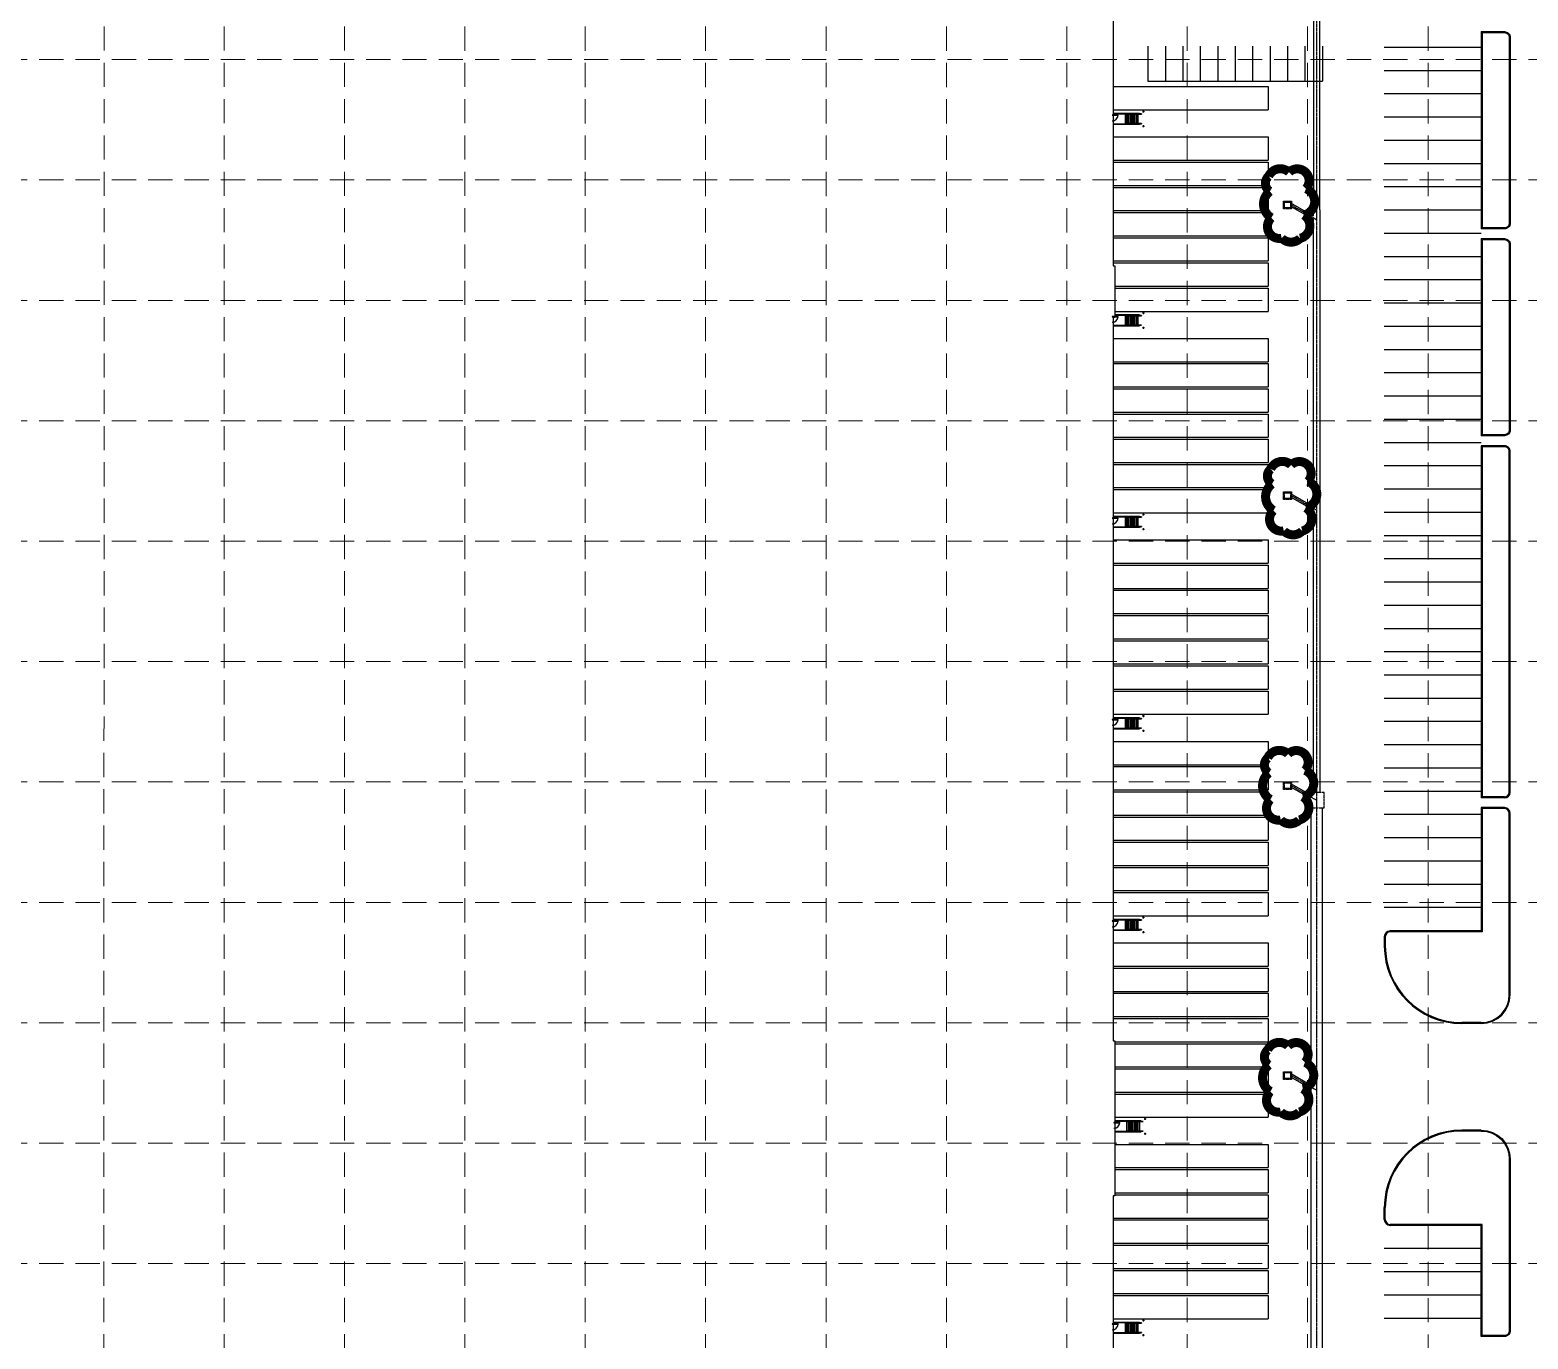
# Model space of a CAD drawing. Header units: inches. Extents: x 2412594 to 2415086, y 7034205 to 7038188.
# Drawn here: x 2413367 to 2414141, y 7035785 to 7036460 of the extents above; entities that cross this region are included whole.
import ezdxf

# ---------------------------------------------------------------- set-up
doc = ezdxf.new("R2010")
doc.units = ezdxf.units.IN
doc.header["$MEASUREMENT"] = 0
for name, pattern in [('2752-06.112 Base Storm$0$CNTRLN', [1.125, 0.75, -0.125, 0.125, -0.125]), ('2752-06.112 Base Storm$0$DITCH', [1.45, 1.1, -0.05, 0.05, -0.05, 0.05, -0.05, 0.05, -0.05]), ('HIDDEN', [0.375, 0.25, -0.125])]:
    doc.linetypes.add(name, pattern=pattern)
for name, color, linetype in [('2752-06.112 Base Storm$0$P-STORM', 11, 'Continuous'), ('GRID', 254, 'HIDDEN'), ('LEGEND', 7, 'Continuous'), ('P-BLDG', 7, 'Continuous'), ('P-PVMT', 3, 'Continuous'), ('P-STRIPE', 10, 'Continuous'), ('STORM', 5, '2752-06.112 Base Storm$0$CNTRLN')]:
    doc.layers.add(name, color=color, linetype=linetype)

msp = doc.modelspace()

# ---------------------------------------------------------------- linework, layer by layer
at = {"layer": '2752-06.112 Base Storm$0$P-STORM', "color": 5}
for p, q in [((2414029.93, 7036520.02), (2414029.93, 7036367.52)), ((2414032.93, 7036525.02), (2414032.93, 7036367.52)), ((2414017.94, 7036371.17), (2414029.68, 7036364.39)), ((2414017.94, 7036369.44), (2414029.68, 7036362.66)), ((2414029.68, 7036367.52), (2414029.68, 7036364.39)), ((2414029.93, 7036367.52), (2414029.68, 7036367.52)), ((2414033.18, 7036367.52), (2414032.93, 7036367.52)), ((2414033.18, 7036367.52), (2414033.18, 7036066.84)), ((2414029.68, 7036362.66), (2414029.68, 7036214.39)), ((2414017.94, 7036221.17), (2414029.68, 7036214.39)), ((2414017.94, 7036219.44), (2414029.68, 7036212.66)), ((2414029.68, 7036212.66), (2414029.68, 7036066.84)), ((2414017.94, 7036071.5), (2414027.43, 7036066.02)), ((2414017.94, 7036069.77), (2414027.43, 7036064.29)), ((2414028.43, 7036058.84), (2414028.43, 7034956.57)), ((2414034.43, 7036058.84), (2414034.43, 7034956.57)), ((2414017.94, 7035921.83), (2414028.43, 7035915.77)), ((2414017.94, 7035920.1), (2414028.43, 7035914.04))]:
    msp.add_line(p, q, dxfattribs=at)
at = {"layer": 'GRID', "color": 252, "linetype": 'HIDDEN', "lineweight": 0, "ltscale": 50}
for p, q in [((2413405.42, 7034518.45), (2413405.8, 7038120.48)), ((2413467.54, 7034518.45), (2413467.54, 7038123.05)), ((2413529.69, 7034518.44), (2413529.69, 7038123.05)), ((2413591.83, 7034518.43), (2413591.83, 7038123.05)), ((2413653.98, 7034518.42), (2413653.98, 7038123.05)), ((2413716.13, 7034518.41), (2413716.13, 7038123.05)), ((2413778.27, 7034518.4), (2413778.27, 7038123.05)), ((2413840.42, 7034518.39), (2413840.42, 7038123.05)), ((2413902.57, 7034518.38), (2413902.57, 7038123.05)), ((2413964.71, 7034518.37), (2413964.71, 7038123.05)), ((2414026.86, 7034518.36), (2414026.86, 7038123.05)), ((2414089.01, 7034518.35), (2414089.01, 7038123.05)), ((2412659.63, 7036445.1), (2415021.2, 7036445.1)), ((2412659.63, 7036382.95), (2415021.2, 7036382.95)), ((2412659.63, 7036320.8), (2415021.2, 7036320.8)), ((2412659.63, 7036258.66), (2415021.2, 7036258.66)), ((2412659.63, 7036196.51), (2415021.2, 7036196.51)), ((2412659.63, 7036134.36), (2415021.2, 7036134.36)), ((2412659.63, 7036072.22), (2415021.2, 7036072.22)), ((2412659.63, 7036010.07), (2415021.2, 7036010.07)), ((2412659.63, 7035947.92), (2415021.2, 7035947.92)), ((2412659.63, 7035885.78), (2415021.2, 7035885.78)), ((2412659.63, 7035823.63), (2415021.2, 7035823.63))]:
    msp.add_line(p, q, dxfattribs=at)
at = {"layer": 'LEGEND', "color": 170, "ltscale": 100, "const_width": 4.66}
for points in [[(2414008.15, 7036363.43, 0.520567), (2414008.15, 7036363.43, 0.765195), (2414013.46, 7036352.88, 0.417879), (2414023.01, 7036352.82, 0.6649), (2414024.85, 7036364.87, 0.744833), (2414025.99, 7036378.46, 0.975642), (2414017.24, 7036386.93, 0.520567), (2414006.71, 7036384.82, 0.520567), (2414007.41, 7036377.09, 0.540264), (2414008.15, 7036363.43)], [(2414009.22, 7036212.36, 0.520567), (2414009.22, 7036212.36, 0.765195), (2414014.53, 7036201.81, 0.417879), (2414024.08, 7036201.74, 0.6649), (2414025.92, 7036213.8, 0.744833), (2414027.06, 7036227.39, 0.975642), (2414018.32, 7036235.86, 0.520567), (2414007.78, 7036233.75, 0.520567), (2414008.48, 7036226.02, 0.540264), (2414009.22, 7036212.36)], [(2414007.65, 7036063.19, 0.520567), (2414007.65, 7036063.19, 0.765195), (2414012.96, 7036052.64, 0.417879), (2414022.51, 7036052.58, 0.6649), (2414024.35, 7036064.63, 0.744833), (2414025.49, 7036078.22, 0.975642), (2414016.75, 7036086.69, 0.520567), (2414006.21, 7036084.58, 0.520567), (2414006.91, 7036076.85, 0.540264), (2414007.65, 7036063.19)], [(2414007.65, 7035912.46, 0.520567), (2414007.65, 7035912.46, 0.765195), (2414012.96, 7035901.91, 0.417879), (2414022.51, 7035901.84, 0.6649), (2414024.35, 7035913.9, 0.744833), (2414025.49, 7035927.49, 0.975642), (2414016.75, 7035935.96, 0.520567), (2414006.21, 7035933.85, 0.520567), (2414006.91, 7035926.12, 0.540264), (2414007.65, 7035912.46)]]:
    msp.add_lwpolyline(points, format="xyb", close=True, dxfattribs=at)
at = {"layer": 'P-BLDG', "color": 7, "linetype": 'Continuous', "lineweight": 30}
for p, q in [((2413940.11, 7036417.26), (2413926.44, 7036417.26)), ((2413940.11, 7036417.13), (2413926.44, 7036417.13)), ((2413940.11, 7036411.8), (2413926.44, 7036411.8)), ((2413940.11, 7036411.67), (2413926.44, 7036411.67)), ((2413941.11, 7036417.01), (2413932.44, 7036417.01)), ((2413932.44, 7036417.01), (2413932.44, 7036416.88)), ((2413941.11, 7036416.88), (2413932.44, 7036416.88)), ((2413941.11, 7036412.05), (2413932.44, 7036412.05)), ((2413932.44, 7036411.92), (2413932.44, 7036412.05)), ((2413941.11, 7036411.92), (2413932.44, 7036411.92)), ((2413932.78, 7036417.01), (2413932.78, 7036417.13)), ((2413932.78, 7036412.05), (2413932.78, 7036416.88)), ((2413932.78, 7036411.8), (2413932.78, 7036411.92)), ((2413933.69, 7036417.01), (2413933.69, 7036417.13)), ((2413933.69, 7036412.05), (2413933.69, 7036416.88)), ((2413933.69, 7036411.8), (2413933.69, 7036411.92)), ((2413934.61, 7036417.01), (2413934.61, 7036417.13)), ((2413934.61, 7036412.05), (2413934.61, 7036416.88)), ((2413934.61, 7036411.8), (2413934.61, 7036411.92)), ((2413935.53, 7036417.01), (2413935.53, 7036417.13)), ((2413935.53, 7036412.05), (2413935.53, 7036416.88)), ((2413935.53, 7036411.8), (2413935.53, 7036411.92)), ((2413936.44, 7036417.01), (2413936.44, 7036417.13)), ((2413936.44, 7036412.05), (2413936.44, 7036416.88)), ((2413936.44, 7036411.8), (2413936.44, 7036411.92)), ((2413937.36, 7036417.01), (2413937.36, 7036417.13)), ((2413937.36, 7036412.05), (2413937.36, 7036416.88)), ((2413937.36, 7036411.8), (2413937.36, 7036411.92)), ((2413938.28, 7036417.01), (2413938.28, 7036417.13)), ((2413938.28, 7036412.05), (2413938.28, 7036416.88)), ((2413938.28, 7036411.8), (2413938.28, 7036411.92)), ((2413939.19, 7036417.01), (2413939.19, 7036417.13)), ((2413939.19, 7036412.05), (2413939.19, 7036416.88)), ((2413939.19, 7036411.8), (2413939.19, 7036411.92)), ((2413940.11, 7036417.13), (2413940.11, 7036417.26)), ((2413940.11, 7036411.67), (2413940.11, 7036411.8)), ((2413941.11, 7036417.01), (2413941.11, 7036416.88)), ((2413941.11, 7036411.92), (2413941.11, 7036412.05)), ((2413940.11, 7036313.26), (2413927.27, 7036313.26)), ((2413940.11, 7036313.13), (2413927.27, 7036313.13)), ((2413941.11, 7036313.01), (2413932.44, 7036313.01)), ((2413932.44, 7036313.01), (2413932.44, 7036312.88)), ((2413941.11, 7036312.88), (2413932.44, 7036312.88)), ((2413932.78, 7036313.01), (2413932.78, 7036313.13)), ((2413932.78, 7036308.05), (2413932.78, 7036312.88)), ((2413933.69, 7036313.01), (2413933.69, 7036313.13)), ((2413933.69, 7036308.05), (2413933.69, 7036312.88)), ((2413934.61, 7036313.01), (2413934.61, 7036313.13)), ((2413934.61, 7036308.05), (2413934.61, 7036312.88)), ((2413935.53, 7036313.01), (2413935.53, 7036313.13)), ((2413935.53, 7036308.05), (2413935.53, 7036312.88)), ((2413936.44, 7036313.01), (2413936.44, 7036313.13)), ((2413936.44, 7036308.05), (2413936.44, 7036312.88)), ((2413937.36, 7036313.01), (2413937.36, 7036313.13)), ((2413937.36, 7036308.05), (2413937.36, 7036312.88)), ((2413938.28, 7036313.01), (2413938.28, 7036313.13)), ((2413938.28, 7036308.05), (2413938.28, 7036312.88)), ((2413939.19, 7036313.01), (2413939.19, 7036313.13)), ((2413939.19, 7036308.05), (2413939.19, 7036312.88)), ((2413940.11, 7036313.13), (2413940.11, 7036313.26)), ((2413941.11, 7036313.01), (2413941.11, 7036312.88)), ((2413940.11, 7036307.8), (2413926.44, 7036307.8)), ((2413940.11, 7036307.67), (2413926.44, 7036307.67)), ((2413941.11, 7036308.05), (2413932.44, 7036308.05)), ((2413932.44, 7036307.92), (2413932.44, 7036308.05)), ((2413941.11, 7036307.92), (2413932.44, 7036307.92)), ((2413932.78, 7036307.8), (2413932.78, 7036307.92)), ((2413933.69, 7036307.8), (2413933.69, 7036307.92)), ((2413934.61, 7036307.8), (2413934.61, 7036307.92)), ((2413935.53, 7036307.8), (2413935.53, 7036307.92)), ((2413936.44, 7036307.8), (2413936.44, 7036307.92)), ((2413937.36, 7036307.8), (2413937.36, 7036307.92)), ((2413938.28, 7036307.8), (2413938.28, 7036307.92)), ((2413939.19, 7036307.8), (2413939.19, 7036307.92)), ((2413940.11, 7036307.67), (2413940.11, 7036307.8)), ((2413941.11, 7036307.92), (2413941.11, 7036308.05)), ((2413940.11, 7036209.26), (2413926.44, 7036209.26)), ((2413940.11, 7036209.13), (2413926.44, 7036209.13)), ((2413941.11, 7036209.01), (2413932.44, 7036209.01)), ((2413932.44, 7036209.01), (2413932.44, 7036208.88)), ((2413941.11, 7036208.88), (2413932.44, 7036208.88)), ((2413932.78, 7036209.01), (2413932.78, 7036209.13)), ((2413932.78, 7036204.05), (2413932.78, 7036208.88)), ((2413933.69, 7036209.01), (2413933.69, 7036209.13)), ((2413933.69, 7036204.05), (2413933.69, 7036208.88)), ((2413934.61, 7036209.01), (2413934.61, 7036209.13)), ((2413934.61, 7036204.05), (2413934.61, 7036208.88)), ((2413935.53, 7036209.01), (2413935.53, 7036209.13)), ((2413935.53, 7036204.05), (2413935.53, 7036208.88)), ((2413936.44, 7036209.01), (2413936.44, 7036209.13)), ((2413936.44, 7036204.05), (2413936.44, 7036208.88)), ((2413937.36, 7036209.01), (2413937.36, 7036209.13)), ((2413937.36, 7036204.05), (2413937.36, 7036208.88)), ((2413938.28, 7036209.01), (2413938.28, 7036209.13)), ((2413938.28, 7036204.05), (2413938.28, 7036208.88)), ((2413939.19, 7036209.01), (2413939.19, 7036209.13)), ((2413939.19, 7036204.05), (2413939.19, 7036208.88)), ((2413940.11, 7036209.13), (2413940.11, 7036209.26)), ((2413941.11, 7036209.01), (2413941.11, 7036208.88)), ((2413940.11, 7036203.8), (2413926.44, 7036203.8)), ((2413940.11, 7036203.67), (2413926.44, 7036203.67)), ((2413941.11, 7036204.05), (2413932.44, 7036204.05)), ((2413932.44, 7036203.92), (2413932.44, 7036204.05)), ((2413941.11, 7036203.92), (2413932.44, 7036203.92)), ((2413932.78, 7036203.8), (2413932.78, 7036203.92)), ((2413933.69, 7036203.8), (2413933.69, 7036203.92)), ((2413934.61, 7036203.8), (2413934.61, 7036203.92)), ((2413935.53, 7036203.8), (2413935.53, 7036203.92)), ((2413936.44, 7036203.8), (2413936.44, 7036203.92)), ((2413937.36, 7036203.8), (2413937.36, 7036203.92)), ((2413938.28, 7036203.8), (2413938.28, 7036203.92)), ((2413939.19, 7036203.8), (2413939.19, 7036203.92)), ((2413940.11, 7036203.67), (2413940.11, 7036203.8)), ((2413941.11, 7036203.92), (2413941.11, 7036204.05)), ((2413940.11, 7036105.26), (2413926.44, 7036105.26)), ((2413940.11, 7036105.13), (2413926.44, 7036105.13)), ((2413941.11, 7036105.01), (2413932.44, 7036105.01)), ((2413932.44, 7036105.01), (2413932.44, 7036104.88)), ((2413941.11, 7036104.88), (2413932.44, 7036104.88)), ((2413932.78, 7036105.01), (2413932.78, 7036105.13)), ((2413932.78, 7036100.05), (2413932.78, 7036104.88)), ((2413933.69, 7036105.01), (2413933.69, 7036105.13)), ((2413933.69, 7036100.05), (2413933.69, 7036104.88)), ((2413934.61, 7036105.01), (2413934.61, 7036105.13)), ((2413934.61, 7036100.05), (2413934.61, 7036104.88)), ((2413935.53, 7036105.01), (2413935.53, 7036105.13)), ((2413935.53, 7036100.05), (2413935.53, 7036104.88)), ((2413936.44, 7036105.01), (2413936.44, 7036105.13)), ((2413936.44, 7036100.05), (2413936.44, 7036104.88)), ((2413937.36, 7036105.01), (2413937.36, 7036105.13)), ((2413937.36, 7036100.05), (2413937.36, 7036104.88)), ((2413938.28, 7036105.01), (2413938.28, 7036105.13)), ((2413938.28, 7036100.05), (2413938.28, 7036104.88)), ((2413939.19, 7036105.01), (2413939.19, 7036105.13)), ((2413939.19, 7036100.05), (2413939.19, 7036104.88)), ((2413940.11, 7036105.13), (2413940.11, 7036105.26)), ((2413941.11, 7036105.01), (2413941.11, 7036104.88)), ((2413940.11, 7036099.8), (2413926.44, 7036099.8)), ((2413940.11, 7036099.67), (2413926.44, 7036099.67)), ((2413941.11, 7036100.05), (2413932.44, 7036100.05)), ((2413932.44, 7036099.92), (2413932.44, 7036100.05)), ((2413941.11, 7036099.92), (2413932.44, 7036099.92)), ((2413932.78, 7036099.8), (2413932.78, 7036099.92)), ((2413933.69, 7036099.8), (2413933.69, 7036099.92)), ((2413934.61, 7036099.8), (2413934.61, 7036099.92)), ((2413935.53, 7036099.8), (2413935.53, 7036099.92)), ((2413936.44, 7036099.8), (2413936.44, 7036099.92)), ((2413937.36, 7036099.8), (2413937.36, 7036099.92)), ((2413938.28, 7036099.8), (2413938.28, 7036099.92)), ((2413939.19, 7036099.8), (2413939.19, 7036099.92)), ((2413940.11, 7036099.67), (2413940.11, 7036099.8)), ((2413941.11, 7036099.92), (2413941.11, 7036100.05)), ((2413940.11, 7036001.26), (2413926.44, 7036001.26)), ((2413940.11, 7036001.13), (2413926.44, 7036001.13)), ((2413941.11, 7036001.01), (2413932.44, 7036001.01)), ((2413932.44, 7036001.01), (2413932.44, 7036000.88)), ((2413941.11, 7036000.88), (2413932.44, 7036000.88)), ((2413932.78, 7036001.01), (2413932.78, 7036001.13)), ((2413932.78, 7035996.05), (2413932.78, 7036000.88)), ((2413933.69, 7036001.01), (2413933.69, 7036001.13)), ((2413933.69, 7035996.05), (2413933.69, 7036000.88)), ((2413934.61, 7036001.01), (2413934.61, 7036001.13)), ((2413934.61, 7035996.05), (2413934.61, 7036000.88)), ((2413935.53, 7036001.01), (2413935.53, 7036001.13)), ((2413935.53, 7035996.05), (2413935.53, 7036000.88)), ((2413936.44, 7036001.01), (2413936.44, 7036001.13)), ((2413936.44, 7035996.05), (2413936.44, 7036000.88)), ((2413937.36, 7036001.01), (2413937.36, 7036001.13)), ((2413937.36, 7035996.05), (2413937.36, 7036000.88)), ((2413938.28, 7036001.01), (2413938.28, 7036001.13)), ((2413938.28, 7035996.05), (2413938.28, 7036000.88)), ((2413939.19, 7036001.01), (2413939.19, 7036001.13)), ((2413939.19, 7035996.05), (2413939.19, 7036000.88)), ((2413940.11, 7036001.13), (2413940.11, 7036001.26)), ((2413941.11, 7036001.01), (2413941.11, 7036000.88)), ((2413940.11, 7035995.8), (2413926.44, 7035995.8)), ((2413940.11, 7035995.67), (2413926.44, 7035995.67)), ((2413941.11, 7035996.05), (2413932.44, 7035996.05)), ((2413932.44, 7035995.92), (2413932.44, 7035996.05)), ((2413941.11, 7035995.92), (2413932.44, 7035995.92)), ((2413932.78, 7035995.8), (2413932.78, 7035995.92)), ((2413933.69, 7035995.8), (2413933.69, 7035995.92)), ((2413934.61, 7035995.8), (2413934.61, 7035995.92)), ((2413935.53, 7035995.8), (2413935.53, 7035995.92)), ((2413936.44, 7035995.8), (2413936.44, 7035995.92)), ((2413937.36, 7035995.8), (2413937.36, 7035995.92)), ((2413938.28, 7035995.8), (2413938.28, 7035995.92)), ((2413939.19, 7035995.8), (2413939.19, 7035995.92)), ((2413940.11, 7035995.67), (2413940.11, 7035995.8)), ((2413941.11, 7035995.92), (2413941.11, 7035996.05)), ((2413940.94, 7035897.26), (2413927.27, 7035897.26)), ((2413940.94, 7035897.13), (2413927.27, 7035897.13)), ((2413940.94, 7035891.8), (2413927.27, 7035891.8)), ((2413940.94, 7035891.67), (2413927.27, 7035891.67)), ((2413941.94, 7035897.01), (2413933.28, 7035897.01)), ((2413933.28, 7035897.01), (2413933.28, 7035896.88)), ((2413941.94, 7035896.88), (2413933.28, 7035896.88)), ((2413941.94, 7035892.05), (2413933.28, 7035892.05)), ((2413933.28, 7035891.92), (2413933.28, 7035892.05)), ((2413941.94, 7035891.92), (2413933.28, 7035891.92)), ((2413933.61, 7035897.01), (2413933.61, 7035897.13)), ((2413933.61, 7035892.05), (2413933.61, 7035896.88)), ((2413933.61, 7035891.8), (2413933.61, 7035891.92)), ((2413934.53, 7035897.01), (2413934.53, 7035897.13)), ((2413934.53, 7035892.05), (2413934.53, 7035896.88)), ((2413934.53, 7035891.8), (2413934.53, 7035891.92)), ((2413935.44, 7035897.01), (2413935.44, 7035897.13)), ((2413935.44, 7035892.05), (2413935.44, 7035896.88)), ((2413935.44, 7035891.8), (2413935.44, 7035891.92)), ((2413936.36, 7035897.01), (2413936.36, 7035897.13)), ((2413936.36, 7035892.05), (2413936.36, 7035896.88)), ((2413936.36, 7035891.8), (2413936.36, 7035891.92)), ((2413937.28, 7035897.01), (2413937.28, 7035897.13)), ((2413937.28, 7035892.05), (2413937.28, 7035896.88)), ((2413937.28, 7035891.8), (2413937.28, 7035891.92)), ((2413938.19, 7035897.01), (2413938.19, 7035897.13)), ((2413938.19, 7035892.05), (2413938.19, 7035896.88)), ((2413938.19, 7035891.8), (2413938.19, 7035891.92)), ((2413939.11, 7035897.01), (2413939.11, 7035897.13)), ((2413939.11, 7035892.05), (2413939.11, 7035896.88)), ((2413939.11, 7035891.8), (2413939.11, 7035891.92)), ((2413940.03, 7035897.01), (2413940.03, 7035897.13)), ((2413940.03, 7035892.05), (2413940.03, 7035896.88)), ((2413940.03, 7035891.8), (2413940.03, 7035891.92)), ((2413940.94, 7035897.13), (2413940.94, 7035897.26)), ((2413940.94, 7035891.67), (2413940.94, 7035891.8)), ((2413941.94, 7035897.01), (2413941.94, 7035896.88)), ((2413941.94, 7035891.92), (2413941.94, 7035892.05)), ((2413940.11, 7035793.26), (2413926.44, 7035793.26)), ((2413940.11, 7035793.13), (2413926.44, 7035793.13)), ((2413941.11, 7035793.01), (2413932.44, 7035793.01)), ((2413932.44, 7035793.01), (2413932.44, 7035792.88)), ((2413941.11, 7035792.88), (2413932.44, 7035792.88)), ((2413932.78, 7035793.01), (2413932.78, 7035793.13)), ((2413932.78, 7035788.05), (2413932.78, 7035792.88)), ((2413933.69, 7035793.01), (2413933.69, 7035793.13)), ((2413933.69, 7035788.05), (2413933.69, 7035792.88)), ((2413934.61, 7035793.01), (2413934.61, 7035793.13)), ((2413934.61, 7035788.05), (2413934.61, 7035792.88)), ((2413935.53, 7035793.01), (2413935.53, 7035793.13)), ((2413935.53, 7035788.05), (2413935.53, 7035792.88)), ((2413936.44, 7035793.01), (2413936.44, 7035793.13)), ((2413936.44, 7035788.05), (2413936.44, 7035792.88)), ((2413937.36, 7035793.01), (2413937.36, 7035793.13)), ((2413937.36, 7035788.05), (2413937.36, 7035792.88)), ((2413938.28, 7035793.01), (2413938.28, 7035793.13)), ((2413938.28, 7035788.05), (2413938.28, 7035792.88)), ((2413939.19, 7035793.01), (2413939.19, 7035793.13)), ((2413939.19, 7035788.05), (2413939.19, 7035792.88)), ((2413940.11, 7035793.13), (2413940.11, 7035793.26)), ((2413941.11, 7035793.01), (2413941.11, 7035792.88)), ((2413940.11, 7035787.8), (2413926.44, 7035787.8)), ((2413940.11, 7035787.67), (2413926.44, 7035787.67)), ((2413941.11, 7035788.05), (2413932.44, 7035788.05)), ((2413932.44, 7035787.92), (2413932.44, 7035788.05)), ((2413941.11, 7035787.92), (2413932.44, 7035787.92)), ((2413932.78, 7035787.8), (2413932.78, 7035787.92)), ((2413933.69, 7035787.8), (2413933.69, 7035787.92)), ((2413934.61, 7035787.8), (2413934.61, 7035787.92)), ((2413935.53, 7035787.8), (2413935.53, 7035787.92)), ((2413936.44, 7035787.8), (2413936.44, 7035787.92)), ((2413937.36, 7035787.8), (2413937.36, 7035787.92)), ((2413938.28, 7035787.8), (2413938.28, 7035787.92)), ((2413939.19, 7035787.8), (2413939.19, 7035787.92)), ((2413940.11, 7035787.67), (2413940.11, 7035787.8)), ((2413941.11, 7035787.92), (2413941.11, 7035788.05))]:
    msp.add_line(p, q, dxfattribs=at)
at = {"layer": 'P-BLDG', "color": 7}
msp.add_lwpolyline([(2413926.44, 7036658.63), (2413926.44, 7036338.63), (2413927.27, 7036338.63), (2413927.27, 7036311.96), (2413926.44, 7036311.96), (2413926.44, 7035938.63), (2413927.27, 7035938.63), (2413927.27, 7035858.63), (2413926.44, 7035858.63), (2413926.44, 7035485.3), (2413927.27, 7035485.3), (2413927.27, 7035458.63), (2413926.44, 7035458.63), (2413926.44, 7035138.63)], dxfattribs=at)
at = {"layer": 'P-BLDG', "color": 7, "extrusion": (0, 0, -1)}
for points in [[(-2413926.03, 7036416.32), (-2413929.03, 7036416.32), (-2413929.03, 7036416.46), (-2413926.03, 7036416.46)], [(-2413926.03, 7036312.32), (-2413929.03, 7036312.32), (-2413929.03, 7036312.46), (-2413926.03, 7036312.46)], [(-2413926.03, 7036208.32), (-2413929.03, 7036208.32), (-2413929.03, 7036208.46), (-2413926.03, 7036208.46)], [(-2413926.03, 7036104.32), (-2413929.03, 7036104.32), (-2413929.03, 7036104.46), (-2413926.03, 7036104.46)], [(-2413926.03, 7036000.32), (-2413929.03, 7036000.32), (-2413929.03, 7036000.46), (-2413926.03, 7036000.46)], [(-2413926.86, 7035896.32), (-2413929.86, 7035896.32), (-2413929.86, 7035896.46), (-2413926.86, 7035896.46)], [(-2413926.03, 7035792.32), (-2413929.03, 7035792.32), (-2413929.03, 7035792.46), (-2413926.03, 7035792.46)]]:
    msp.add_lwpolyline(points, close=True, dxfattribs=at)
at = {"layer": 'P-BLDG', "color": 7, "linetype": 'Continuous', "lineweight": 30}
for centre in [(2413942.11, 7036418.26), (2413942.11, 7036410.67), (2413942.11, 7036314.26), (2413942.11, 7036306.67), (2413942.11, 7036210.26), (2413942.11, 7036202.67), (2413942.11, 7036106.26), (2413942.11, 7036098.67), (2413942.11, 7036002.26), (2413942.11, 7035994.67), (2413942.94, 7035898.26), (2413942.94, 7035890.67), (2413942.11, 7035794.26), (2413942.11, 7035786.67)]:
    msp.add_circle(centre, 0.25, dxfattribs=at)
at = {"layer": 'P-BLDG', "color": 7}
for centre in [(2413926.03, 7036416.46), (2413926.03, 7036312.46), (2413926.03, 7036208.46), (2413926.03, 7036104.46), (2413926.03, 7036000.46), (2413926.86, 7035896.46), (2413926.03, 7035792.46)]:
    msp.add_arc(centre, 3, 269.99995, 357.21366, dxfattribs=at)
at = {"layer": 'P-PVMT', "color": 7}
for p, q in [((2414116.43, 7036459.5), (2414116.43, 7036357.66)), ((2414116.93, 7036459), (2414116.93, 7036358.16)), ((2414116.43, 7036352.66), (2414116.43, 7036250.94)), ((2414116.93, 7036352.16), (2414116.93, 7036251.44)), ((2414116.43, 7036245.78), (2414116.43, 7036063.96)), ((2414116.93, 7036245.28), (2414116.93, 7036064.46)), ((2414128.43, 7036063.96), (2414116.43, 7036063.96)), ((2414128.43, 7036064.46), (2414116.93, 7036064.46)), ((2414116.43, 7036058.96), (2414116.43, 7035995.35)), ((2414128.43, 7036058.96), (2414116.43, 7036058.96)), ((2414116.93, 7036058.46), (2414116.93, 7035994.85)), ((2414128.43, 7036058.46), (2414116.93, 7036058.46)), ((2414130.93, 7035962.51), (2414130.93, 7036055.96)), ((2414131.43, 7035962.51), (2414131.43, 7036055.96)), ((2414066.43, 7035992.35), (2414066.43, 7035987.52)), ((2414066.93, 7035992.35), (2414066.93, 7035987.52)), ((2414116.43, 7035995.35), (2414069.43, 7035995.35)), ((2414116.93, 7035994.85), (2414069.43, 7035994.85)), ((2414116.43, 7035948.02), (2414106.43, 7035948.02)), ((2414116.43, 7035947.52), (2414106.43, 7035947.52)), ((2414116.43, 7035892.52), (2414106.43, 7035892.52)), ((2414116.43, 7035892.02), (2414106.43, 7035892.02)), ((2414066.43, 7035846.35), (2414066.43, 7035852.52)), ((2414066.93, 7035846.35), (2414066.93, 7035852.52)), ((2414116.93, 7035843.85), (2414069.43, 7035843.85)), ((2414116.43, 7035843.35), (2414069.43, 7035843.35)), ((2414116.43, 7035785.99), (2414116.43, 7035843.35)), ((2414116.93, 7035786.49), (2414116.93, 7035843.85))]:
    msp.add_line(p, q, dxfattribs=at)
for points in [[(2414116.43, 7036459.5), (2414128.43, 7036459.5, -0.414214), (2414131.43, 7036456.5), (2414131.43, 7036360.66, -0.414214), (2414128.43, 7036357.66), (2414116.43, 7036357.66)], [(2414116.93, 7036459), (2414128.43, 7036459, -0.414214), (2414130.93, 7036456.5), (2414130.93, 7036360.66, -0.414214), (2414128.43, 7036358.16), (2414116.93, 7036358.16)], [(2414116.43, 7036352.66), (2414128.43, 7036352.66, -0.414214), (2414131.43, 7036349.66), (2414131.43, 7036253.94, -0.414214), (2414128.43, 7036250.94), (2414116.43, 7036250.94)], [(2414116.93, 7036352.16), (2414128.43, 7036352.16, -0.414214), (2414130.93, 7036349.66), (2414130.93, 7036253.94, -0.414214), (2414128.43, 7036251.44), (2414116.93, 7036251.44)], [(2414131.43, 7036066.96), (2414131.43, 7036242.78, 0.414214), (2414128.43, 7036245.78), (2414116.43, 7036245.78)], [(2414130.93, 7036066.96), (2414130.93, 7036242.78, 0.414214), (2414128.43, 7036245.28), (2414116.93, 7036245.28)], [(2414131.43, 7035877.52), (2414131.43, 7035788.99, -0.414214), (2414128.43, 7035785.99), (2414116.43, 7035785.99)], [(2414130.93, 7035877.52), (2414130.93, 7035788.99, -0.414214), (2414128.43, 7035786.49), (2414116.93, 7035786.49)]]:
    msp.add_lwpolyline(points, format="xyb", dxfattribs=at)
for centre, radius, start, end in [((2414128.43, 7036066.96), 3, 270, 0), ((2414128.43, 7036066.96), 2.5, 270, 0), ((2414128.43, 7036055.96), 3, 0, 90), ((2414128.43, 7036055.96), 2.5, 0, 90), ((2414069.43, 7035992.35), 3, 90, 180), ((2414069.43, 7035992.35), 2.5, 90, 180), ((2414106.43, 7035987.52), 40, 180, 270), ((2414106.43, 7035987.52), 39.5, 180, 270), ((2414116.43, 7035962.51), 15, 270, 0), ((2414116.43, 7035962.51), 14.5, 270, 0), ((2414106.43, 7035852.52), 40, 90, 180), ((2414106.43, 7035852.52), 39.5, 90, 180), ((2414069.43, 7035846.35), 3, 180, 270), ((2414069.43, 7035846.35), 2.5, 180, 270)]:
    msp.add_arc(centre, radius, start, end, dxfattribs=at)
at = {"layer": 'P-PVMT', "color": 7, "extrusion": (0, 0, -1)}
for radius in [15, 14.5]:
    msp.add_arc((-2414116.43, 7035877.52), radius, 90, 180, dxfattribs=at)
at = {"layer": 'P-STRIPE', "color": 252}
for p, q in [((2413944.44, 7036451.96), (2413944.44, 7036433.96)), ((2413953.44, 7036451.96), (2413953.44, 7036433.96)), ((2413962.44, 7036451.96), (2413962.44, 7036433.96)), ((2413971.44, 7036451.96), (2413971.44, 7036433.96)), ((2413980.44, 7036451.96), (2413980.44, 7036433.96)), ((2413989.44, 7036451.96), (2413989.44, 7036433.96)), ((2413998.44, 7036451.96), (2413998.44, 7036433.96)), ((2414007.44, 7036451.96), (2414007.44, 7036433.96)), ((2414016.44, 7036451.96), (2414016.44, 7036433.96)), ((2414025.44, 7036451.96), (2414025.44, 7036433.96)), ((2414034.44, 7036451.96), (2414034.44, 7036433.96)), ((2414116.43, 7036451.33), (2414066.43, 7036451.33)), ((2413944.44, 7036433.96), (2414034.44, 7036433.96)), ((2414116.43, 7036439.33), (2414066.43, 7036439.33)), ((2413926.44, 7036431.13), (2414006.44, 7036431.13)), ((2414006.44, 7036431.13), (2414006.44, 7036419.13)), ((2414116.43, 7036427.33), (2414066.43, 7036427.33)), ((2413926.44, 7036419.13), (2414006.44, 7036419.13)), ((2414116.43, 7036415.33), (2414066.43, 7036415.33)), ((2413926.44, 7036405.13), (2414006.44, 7036405.13)), ((2414006.44, 7036405.13), (2414006.44, 7036393.13)), ((2414116.43, 7036403.33), (2414066.43, 7036403.33)), ((2413926.44, 7036393.13), (2414006.44, 7036393.13)), ((2413926.44, 7036392.13), (2414006.44, 7036392.13)), ((2414006.44, 7036392.13), (2414006.44, 7036380.13)), ((2414116.43, 7036391.33), (2414066.43, 7036391.33)), ((2413926.44, 7036380.13), (2414006.44, 7036380.13)), ((2413926.44, 7036379.13), (2414006.44, 7036379.13)), ((2414006.44, 7036379.13), (2414006.44, 7036367.13)), ((2414116.43, 7036379.33), (2414066.43, 7036379.33)), ((2413926.44, 7036367.13), (2414006.44, 7036367.13)), ((2413926.44, 7036366.13), (2414006.44, 7036366.13)), ((2414006.44, 7036366.13), (2414006.44, 7036354.13)), ((2414116.43, 7036367.33), (2414066.43, 7036367.33)), ((2413926.44, 7036354.13), (2414006.44, 7036354.13)), ((2413926.44, 7036353.13), (2414006.44, 7036353.13)), ((2414006.44, 7036353.13), (2414006.44, 7036341.13)), ((2414116.43, 7036355.33), (2414066.43, 7036355.33)), ((2413926.44, 7036341.13), (2414006.44, 7036341.13)), ((2413926.44, 7036340.13), (2414006.44, 7036340.13)), ((2414006.44, 7036340.13), (2414006.44, 7036328.13)), ((2414116.43, 7036343.33), (2414066.43, 7036343.33)), ((2413927.27, 7036328.13), (2414006.44, 7036328.13)), ((2413927.27, 7036327.13), (2414006.44, 7036327.13)), ((2414006.44, 7036327.13), (2414006.44, 7036315.13)), ((2414116.43, 7036331.33), (2414066.43, 7036331.33)), ((2414116.43, 7036319.33), (2414066.43, 7036319.33)), ((2413927.27, 7036315.13), (2414006.44, 7036315.13)), ((2414116.43, 7036307.33), (2414066.43, 7036307.33)), ((2413926.44, 7036301.13), (2414006.44, 7036301.13)), ((2414006.44, 7036301.13), (2414006.44, 7036289.13)), ((2414116.43, 7036295.33), (2414066.43, 7036295.33)), ((2413926.44, 7036289.13), (2414006.44, 7036289.13)), ((2413926.44, 7036288.13), (2414006.44, 7036288.13)), ((2414006.44, 7036288.13), (2414006.44, 7036276.13)), ((2414116.43, 7036283.34), (2414066.43, 7036283.34)), ((2413926.44, 7036276.13), (2414006.44, 7036276.13)), ((2413926.44, 7036275.13), (2414006.44, 7036275.13)), ((2414006.44, 7036275.13), (2414006.44, 7036263.13)), ((2414116.43, 7036271.34), (2414066.43, 7036271.34)), ((2413926.44, 7036263.13), (2414006.44, 7036263.13)), ((2413926.44, 7036262.13), (2414006.44, 7036262.13)), ((2414006.44, 7036262.13), (2414006.44, 7036250.13)), ((2414116.43, 7036259.34), (2414066.43, 7036259.34)), ((2413926.44, 7036250.13), (2414006.44, 7036250.13)), ((2413926.44, 7036249.13), (2414006.44, 7036249.13)), ((2414006.44, 7036249.13), (2414006.44, 7036237.13)), ((2414116.43, 7036247.34), (2414066.43, 7036247.34)), ((2413926.44, 7036237.13), (2414006.44, 7036237.13)), ((2413926.44, 7036236.13), (2414006.44, 7036236.13)), ((2414006.44, 7036236.13), (2414006.44, 7036224.13)), ((2414116.43, 7036235.34), (2414066.43, 7036235.34)), ((2413926.44, 7036224.13), (2414006.44, 7036224.13)), ((2413926.44, 7036223.13), (2414006.44, 7036223.13)), ((2414006.44, 7036223.13), (2414006.44, 7036211.13)), ((2414116.43, 7036223.34), (2414066.43, 7036223.34)), ((2413926.44, 7036211.13), (2414006.44, 7036211.13)), ((2414116.43, 7036211.34), (2414066.43, 7036211.34)), ((2413926.44, 7036197.13), (2414006.44, 7036197.13)), ((2414006.44, 7036197.13), (2414006.44, 7036185.13)), ((2414116.43, 7036199.34), (2414066.43, 7036199.34)), ((2414116.43, 7036187.34), (2414066.43, 7036187.34)), ((2413926.44, 7036185.13), (2414006.44, 7036185.13)), ((2413926.44, 7036184.13), (2414006.44, 7036184.13)), ((2414006.44, 7036184.13), (2414006.44, 7036172.13)), ((2413926.44, 7036172.13), (2414006.44, 7036172.13)), ((2413926.44, 7036171.13), (2414006.44, 7036171.13)), ((2414006.44, 7036171.13), (2414006.44, 7036159.13)), ((2414116.43, 7036175.34), (2414066.43, 7036175.34)), ((2414116.43, 7036163.34), (2414066.43, 7036163.34)), ((2413926.44, 7036159.13), (2414006.44, 7036159.13)), ((2413926.44, 7036158.13), (2414006.44, 7036158.13)), ((2414006.44, 7036158.13), (2414006.44, 7036146.13)), ((2414116.43, 7036151.34), (2414066.43, 7036151.34)), ((2413926.44, 7036146.13), (2414006.44, 7036146.13)), ((2413926.44, 7036145.13), (2414006.44, 7036145.13)), ((2414006.44, 7036145.13), (2414006.44, 7036133.13)), ((2414116.43, 7036139.34), (2414066.43, 7036139.34)), ((2413926.44, 7036133.13), (2414006.44, 7036133.13)), ((2413926.44, 7036132.13), (2414006.44, 7036132.13)), ((2414006.44, 7036132.13), (2414006.44, 7036120.13)), ((2414116.43, 7036127.34), (2414066.43, 7036127.34)), ((2413926.44, 7036120.13), (2414006.44, 7036120.13)), ((2413926.44, 7036119.13), (2414006.44, 7036119.13)), ((2414006.44, 7036119.13), (2414006.44, 7036107.13)), ((2414116.43, 7036115.34), (2414066.43, 7036115.34)), ((2413926.44, 7036107.13), (2414006.44, 7036107.13)), ((2414116.43, 7036103.34), (2414066.43, 7036103.34)), ((2413926.44, 7036093.13), (2414006.44, 7036093.13)), ((2414006.44, 7036093.13), (2414006.44, 7036081.13)), ((2414116.43, 7036091.34), (2414066.43, 7036091.34)), ((2413926.44, 7036081.13), (2414006.44, 7036081.13)), ((2413926.44, 7036080.13), (2414006.44, 7036080.13)), ((2414006.44, 7036080.13), (2414006.44, 7036068.13)), ((2414116.43, 7036079.34), (2414066.43, 7036079.34)), ((2413926.44, 7036068.13), (2414006.44, 7036068.13)), ((2413926.44, 7036067.13), (2414006.44, 7036067.13)), ((2414006.44, 7036067.13), (2414006.44, 7036055.13)), ((2414116.43, 7036067.34), (2414066.43, 7036067.34)), ((2413926.44, 7036055.13), (2414006.44, 7036055.13)), ((2413926.44, 7036054.13), (2414006.44, 7036054.13)), ((2414006.44, 7036054.13), (2414006.44, 7036042.13)), ((2414116.43, 7036055.34), (2414066.43, 7036055.34)), ((2413926.44, 7036042.13), (2414006.44, 7036042.13)), ((2413926.44, 7036041.13), (2414006.44, 7036041.13)), ((2414006.44, 7036041.13), (2414006.44, 7036029.13)), ((2414116.43, 7036043.34), (2414066.43, 7036043.34)), ((2414116.43, 7036031.35), (2414066.43, 7036031.35)), ((2413926.44, 7036029.13), (2414006.44, 7036029.13)), ((2413926.44, 7036028.13), (2414006.44, 7036028.13)), ((2414006.44, 7036028.13), (2414006.44, 7036016.13)), ((2413926.44, 7036016.13), (2414006.44, 7036016.13)), ((2414116.43, 7036019.35), (2414066.43, 7036019.35)), ((2413926.44, 7036015.13), (2414006.44, 7036015.13)), ((2414006.44, 7036015.13), (2414006.44, 7036003.13)), ((2413926.44, 7036003.13), (2414006.44, 7036003.13)), ((2414116.43, 7036007.35), (2414066.43, 7036007.35)), ((2413926.44, 7035989.13), (2414006.44, 7035989.13)), ((2414006.44, 7035989.13), (2414006.44, 7035977.13)), ((2413926.44, 7035977.13), (2414006.44, 7035977.13)), ((2413926.44, 7035976.13), (2414006.44, 7035976.13)), ((2414006.44, 7035976.13), (2414006.44, 7035964.13)), ((2413926.44, 7035964.13), (2414006.44, 7035964.13)), ((2413926.44, 7035963.13), (2414006.44, 7035963.13)), ((2414006.44, 7035963.13), (2414006.44, 7035951.13)), ((2413926.44, 7035951.13), (2414006.44, 7035951.13)), ((2413926.44, 7035950.13), (2414006.44, 7035950.13)), ((2414006.44, 7035950.13), (2414006.44, 7035938.13)), ((2413927.27, 7035938.13), (2414006.44, 7035938.13)), ((2413927.27, 7035937.13), (2414006.44, 7035937.13)), ((2414006.44, 7035937.13), (2414006.44, 7035925.13)), ((2413927.27, 7035925.13), (2414006.44, 7035925.13)), ((2413927.27, 7035924.13), (2414006.44, 7035924.13)), ((2414006.44, 7035924.13), (2414006.44, 7035912.13)), ((2413927.27, 7035912.13), (2414006.44, 7035912.13)), ((2413927.27, 7035911.13), (2414006.44, 7035911.13)), ((2414006.44, 7035911.13), (2414006.44, 7035899.13)), ((2413927.27, 7035899.13), (2414006.44, 7035899.13)), ((2413927.27, 7035885.13), (2414006.44, 7035885.13)), ((2414006.44, 7035885.13), (2414006.44, 7035873.13)), ((2413927.27, 7035873.13), (2414006.44, 7035873.13)), ((2413927.27, 7035872.13), (2414006.44, 7035872.13)), ((2414006.44, 7035872.13), (2414006.44, 7035860.13)), ((2413927.27, 7035860.13), (2414006.44, 7035860.13)), ((2413927.27, 7035859.13), (2414006.44, 7035859.13)), ((2414006.44, 7035859.13), (2414006.44, 7035847.13)), ((2413926.44, 7035847.13), (2414006.44, 7035847.13)), ((2413926.44, 7035846.13), (2414006.44, 7035846.13)), ((2414006.44, 7035846.13), (2414006.44, 7035834.13)), ((2413926.44, 7035834.13), (2414006.44, 7035834.13)), ((2413926.44, 7035833.13), (2414006.44, 7035833.13)), ((2414006.44, 7035833.13), (2414006.44, 7035821.13)), ((2414116.43, 7035831.35), (2414066.43, 7035831.35)), ((2413926.44, 7035821.13), (2414006.44, 7035821.13)), ((2413926.44, 7035820.13), (2414006.44, 7035820.13)), ((2414006.44, 7035820.13), (2414006.44, 7035808.13)), ((2414116.43, 7035819.35), (2414066.43, 7035819.35)), ((2413926.44, 7035808.13), (2414006.44, 7035808.13)), ((2413926.44, 7035807.13), (2414006.44, 7035807.13)), ((2414006.44, 7035807.13), (2414006.44, 7035795.13)), ((2414116.43, 7035807.35), (2414066.43, 7035807.35)), ((2413926.44, 7035795.13), (2414006.44, 7035795.13)), ((2414116.43, 7035795.35), (2414066.43, 7035795.35))]:
    msp.add_line(p, q, dxfattribs=at)
at = {"layer": 'STORM', "color": 5}
for p, q in [((2414031.43, 7036624.58), (2414031.43, 7034956.57)), ((2414017.94, 7036370.31), (2414031.43, 7036362.52)), ((2414017.94, 7036220.31), (2414031.43, 7036212.52)), ((2414017.94, 7036070.64), (2414031.43, 7036062.84)), ((2414017.94, 7035920.96), (2414031.43, 7035913.17))]:
    msp.add_line(p, q, dxfattribs=at)
for points in [[(2414018.44, 7036372.02), (2414018.44, 7036368.02), (2414014.44, 7036368.02), (2414014.44, 7036372.02)], [(2414018.44, 7036372.02), (2414018.44, 7036368.02), (2414014.44, 7036368.02), (2414014.44, 7036372.02)], [(2414018.44, 7036372.02), (2414018.44, 7036368.02), (2414014.44, 7036368.02), (2414014.44, 7036372.02)], [(2414017.94, 7036371.52), (2414017.94, 7036368.52), (2414014.94, 7036368.52), (2414014.94, 7036371.52)], [(2414017.94, 7036371.52), (2414017.94, 7036368.52), (2414014.94, 7036368.52), (2414014.94, 7036371.52)], [(2414017.94, 7036371.52), (2414017.94, 7036368.52), (2414014.94, 7036368.52), (2414014.94, 7036371.52)], [(2414018.44, 7036222.02), (2414018.44, 7036218.02), (2414014.44, 7036218.02), (2414014.44, 7036222.02)], [(2414018.44, 7036222.02), (2414018.44, 7036218.02), (2414014.44, 7036218.02), (2414014.44, 7036222.02)], [(2414018.44, 7036222.02), (2414018.44, 7036218.02), (2414014.44, 7036218.02), (2414014.44, 7036222.02)], [(2414017.94, 7036221.52), (2414017.94, 7036218.52), (2414014.94, 7036218.52), (2414014.94, 7036221.52)], [(2414017.94, 7036221.52), (2414017.94, 7036218.52), (2414014.94, 7036218.52), (2414014.94, 7036221.52)], [(2414017.94, 7036221.52), (2414017.94, 7036218.52), (2414014.94, 7036218.52), (2414014.94, 7036221.52)], [(2414018.44, 7036072.35), (2414018.44, 7036068.35), (2414014.44, 7036068.35), (2414014.44, 7036072.35)], [(2414018.44, 7036072.35), (2414018.44, 7036068.35), (2414014.44, 7036068.35), (2414014.44, 7036072.35)], [(2414018.44, 7036072.35), (2414018.44, 7036068.35), (2414014.44, 7036068.35), (2414014.44, 7036072.35)], [(2414017.94, 7036071.85), (2414017.94, 7036068.85), (2414014.94, 7036068.85), (2414014.94, 7036071.85)], [(2414017.94, 7036071.85), (2414017.94, 7036068.85), (2414014.94, 7036068.85), (2414014.94, 7036071.85)], [(2414017.94, 7036071.85), (2414017.94, 7036068.85), (2414014.94, 7036068.85), (2414014.94, 7036071.85)], [(2414018.44, 7035922.68), (2414018.44, 7035918.68), (2414014.44, 7035918.68), (2414014.44, 7035922.68)], [(2414018.44, 7035922.68), (2414018.44, 7035918.68), (2414014.44, 7035918.68), (2414014.44, 7035922.68)], [(2414018.44, 7035922.68), (2414018.44, 7035918.68), (2414014.44, 7035918.68), (2414014.44, 7035922.68)], [(2414017.94, 7035922.18), (2414017.94, 7035919.18), (2414014.94, 7035919.18), (2414014.94, 7035922.18)], [(2414017.94, 7035922.18), (2414017.94, 7035919.18), (2414014.94, 7035919.18), (2414014.94, 7035922.18)], [(2414017.94, 7035922.18), (2414017.94, 7035919.18), (2414014.94, 7035919.18), (2414014.94, 7035922.18)]]:
    msp.add_lwpolyline(points, close=True, dxfattribs=at)
at = {"layer": 'STORM', "color": 5, "linetype": '2752-06.112 Base Storm$0$DITCH'}
msp.add_lwpolyline([(2414035.43, 7036066.84), (2414027.43, 7036066.84), (2414027.43, 7036058.84), (2414035.43, 7036058.84)], close=True, dxfattribs=at)

doc.saveas('drawing.dxf')
